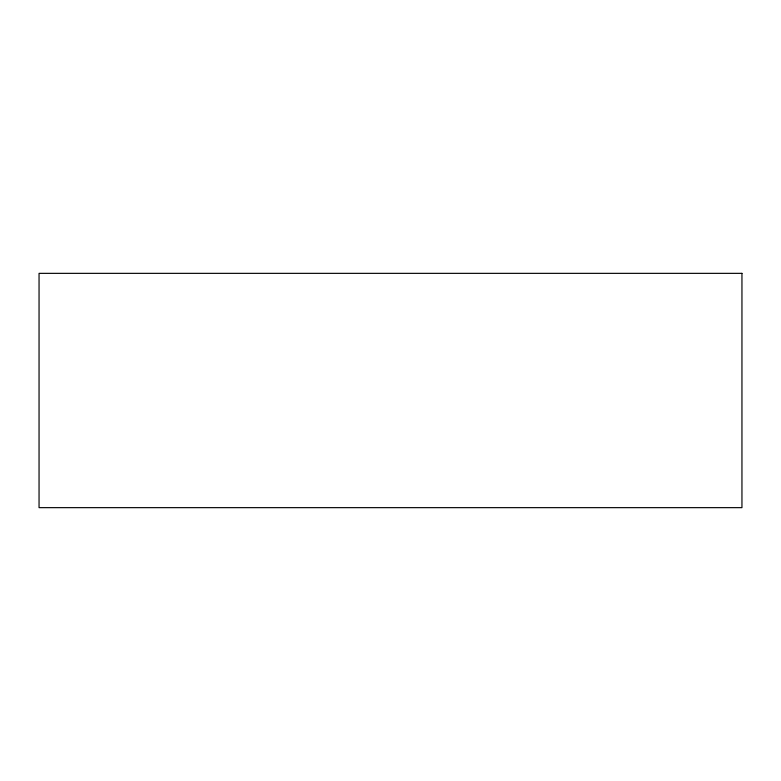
<?xml version="1.0" encoding="UTF-8"?>
<svg xmlns="http://www.w3.org/2000/svg" width="781" height="781" viewBox="0 0 781 781"><rect width="100%" height="100%" fill="white"/><g stroke="black" fill="none" stroke-linecap="round" stroke-linejoin="round"><path stroke-width="1.17" d="M741.95 273.35L39.05 273.35L39.05 507.65L741.95 507.65L741.95 273.35"/></g></svg>
